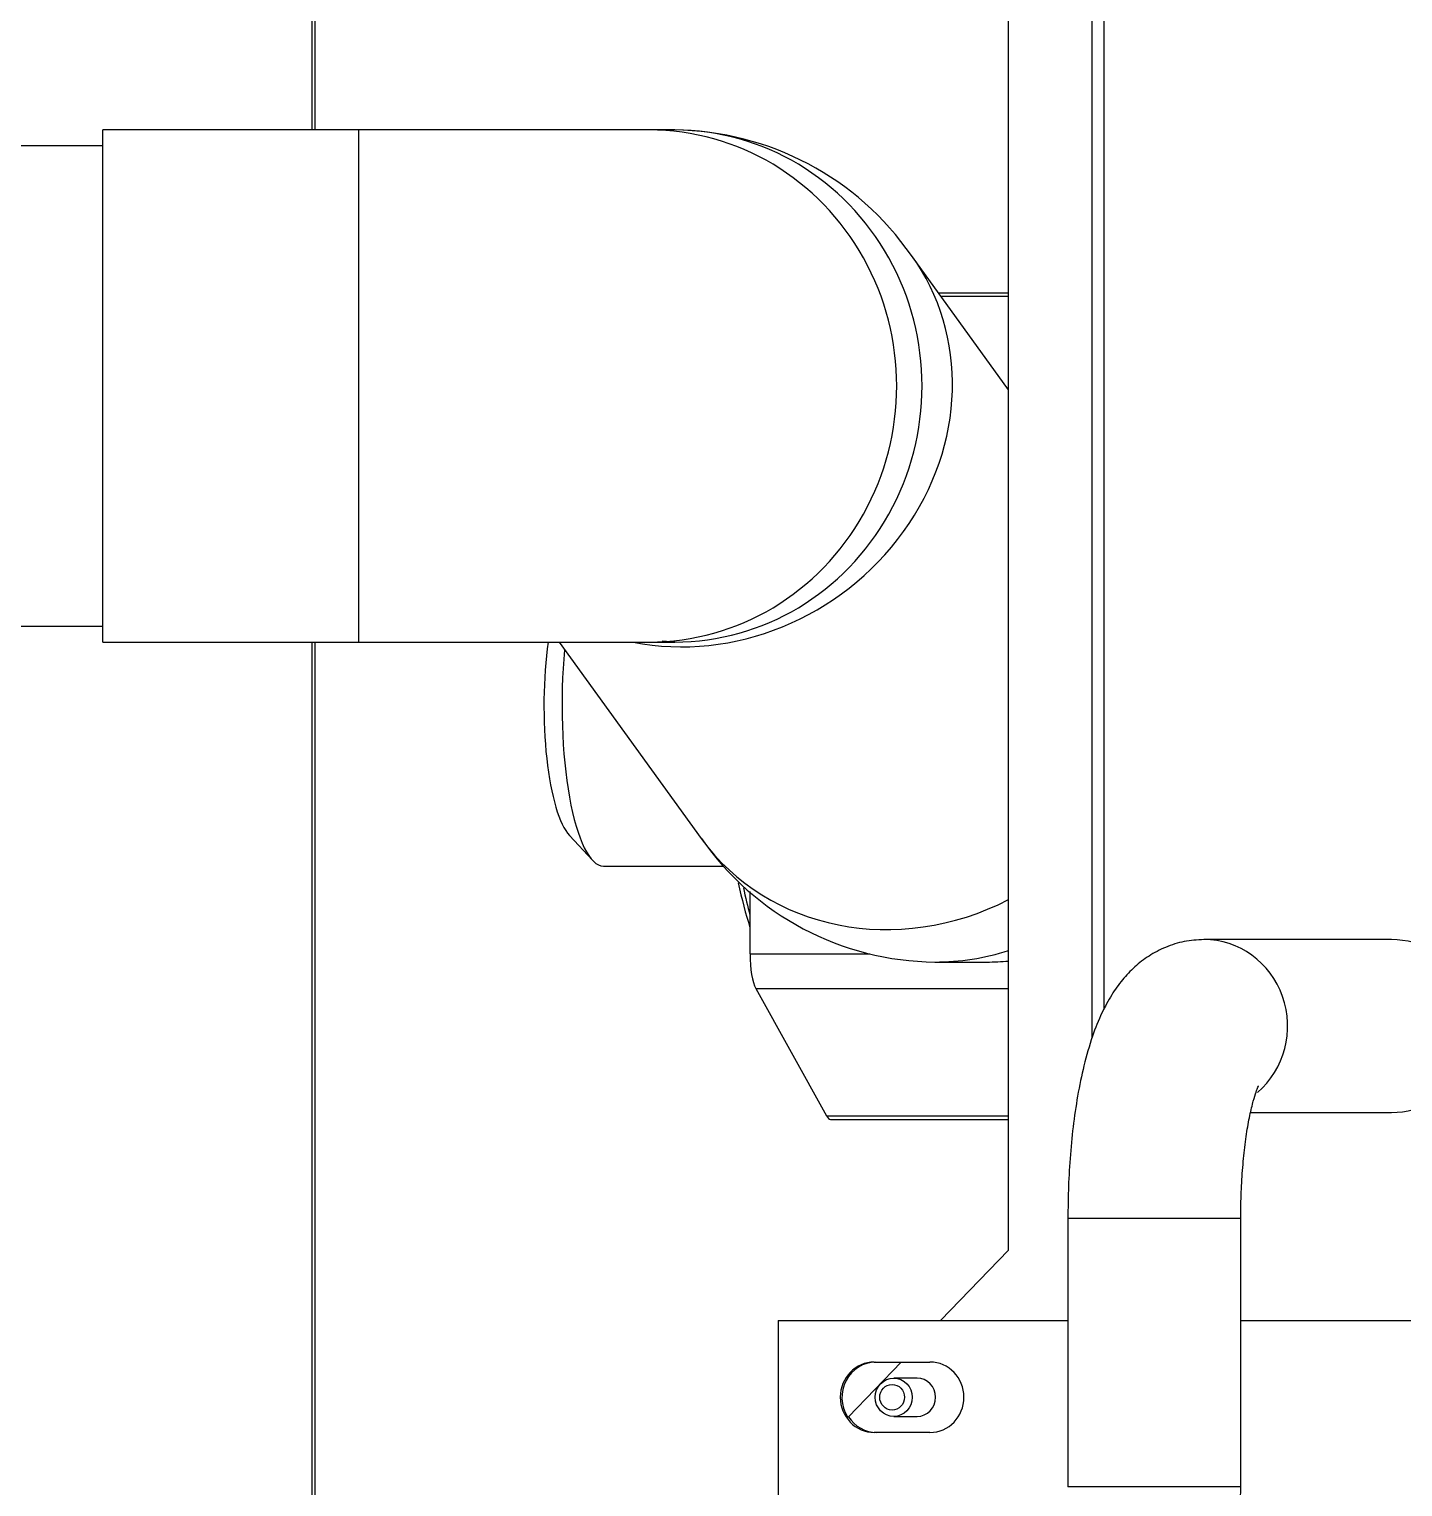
# Model space of a CAD drawing. Header units: millimetres. Extents: x 3795014 to 4300160, y 3869364 to 4016788.
# Drawn here: x 4226210.7 to 4226318, y 3924100.5 to 3924214.4 of the extents above; entities that cross this region are included whole.
import ezdxf

# ---------------------------------------------------------------- set-up
doc = ezdxf.new("R2010")
doc.units = ezdxf.units.MM
doc.layers.add('линия перехода', color=7, linetype='Continuous')
doc.layers.add('основная', color=7, linetype='Continuous', lineweight=50)

msp = doc.modelspace()

# ---------------------------------------------------------------- linework, layer by layer
at = {"layer": 'линия перехода', "color": 0, "linetype": 'Continuous', "lineweight": -3}
for p, q in [((4226293.68, 3924135.62), (4226293.68, 3924309.53)), ((4226294.6, 3924309.53), (4226294.6, 3924137.83)), ((4226236.42, 3924166.53), (4226236.42, 3924206.53)), ((4226281.88, 3924193.54), (4226287.16, 3924193.54)), ((4226266.96, 3924142.17), (4226276.34, 3924142.17)), ((4226267.41, 3924139.45), (4226287.16, 3924139.45)), ((4226272.93, 3924129.52), (4226287.16, 3924129.52)), ((4226291.79, 3924121.53), (4226305.29, 3924121.53)), ((4226305.29, 3924100.53), (4226291.79, 3924100.53))]:
    msp.add_line(p, q, dxfattribs=at)
for centre, major_axis, ratio, start_param, end_param in [((4226259.1, 3924186.53), (0, -20), 0.966011, 0, 3.141593), ((4226261.08, 3924186.53), (0, -20), 0.966011, 0, 3.141593), ((4226263.38, 3924184.99), (-16.2, -11.73), 0.909734, 0.698549, 3.142207), ((4226279.36, 3924162.9), (-16.2, -11.73), 0.909734, 0, 1.402318), ((4226302.43, 3924136.53), (0, -6.75), 0.965835, 0.694417, 3.144613), ((4226281.41, 3924161.53), (0, 20), 0.966011, 3.140682, 3.443969)]:
    msp.add_ellipse(centre, major_axis=major_axis, ratio=ratio, start_param=start_param, end_param=end_param, dxfattribs=at)
at = {"layer": 'основная', "color": 0, "linetype": 'Continuous', "lineweight": -3}
for p, q in [((4226287.16, 3924119.03), (4226287.16, 3924304.03)), ((4226232.76, 3924206.53), (4226232.76, 3924216.53)), ((4226233.01, 3924206.53), (4226233.01, 3924216.53)), ((4226216.42, 3924166.53), (4226216.42, 3924206.53)), ((4226236.42, 3924206.53), (4226216.42, 3924206.53)), ((4226259.1, 3924206.53), (4226236.42, 3924206.53)), ((4226261.08, 3924206.53), (4226259.1, 3924206.53)), ((4226216.42, 3924205.28), (4226198.83, 3924205.28)), ((4226287.16, 3924186.24), (4226279.58, 3924196.72)), ((4226281.67, 3924193.82), (4226287.16, 3924193.82)), ((4226198.83, 3924167.78), (4226216.42, 3924167.78)), ((4226216.42, 3924166.53), (4226236.42, 3924166.53)), ((4226232.76, 3924092.28), (4226232.76, 3924166.53)), ((4226233.01, 3924092.28), (4226233.01, 3924166.53)), ((4226236.42, 3924166.53), (4226259.1, 3924166.53)), ((4226252.05, 3924166.53), (4226263.16, 3924151.18)), ((4226259.1, 3924166.53), (4226261.08, 3924166.53)), ((4226261.08, 3924166.53), (4226260.11, 3924166.59)), ((4226252.86, 3924151.42), (4226254.65, 3924149.49)), ((4226255.52, 3924149.03), (4226264.9, 3924149.03)), ((4226266.96, 3924147.03), (4226266.96, 3924142.17)), ((4226317.07, 3924143.28), (4226302.43, 3924143.28)), ((4226281.41, 3924141.53), (4226285.46, 3924141.53)), ((4226267.41, 3924139.45), (4226272.93, 3924129.52)), ((4226273.26, 3924129.24), (4226287.16, 3924129.24)), ((4226306.06, 3924129.78), (4226317.07, 3924129.78)), ((4226291.79, 3924121.53), (4226291.79, 3924100.53)), ((4226305.29, 3924100.53), (4226305.29, 3924121.53)), ((4226281.85, 3924113.53), (4226287.16, 3924119.03)), ((4226269.16, 3924113.53), (4226291.79, 3924113.53)), ((4226269.16, 3924113.53), (4226269.16, 3924099.53)), ((4226305.29, 3924113.53), (4226655.5, 3924113.53)), ((4226278.78, 3924110.28), (4226274.65, 3924106.01)), ((4226276.67, 3924110.28), (4226281.02, 3924110.28)), ((4226280.01, 3924109.03), (4226278.19, 3924109.03)), ((4226274.59, 3924106.01), (4226274.65, 3924106.01)), ((4226278.19, 3924106.03), (4226280.01, 3924106.03)), ((4226281.02, 3924104.78), (4226276.67, 3924104.78))]:
    msp.add_line(p, q, dxfattribs=at)
for centre, radius, start, end in [((4226260.84, 3924183.75), 22.78, 34.6935, 89.4166), ((4226281.62, 3924164.01), 22.48, 214.8088, 269.4747), ((4226283.53, 3924100.53), 21.76, 271.2021, 359.9987)]:
    msp.add_arc(centre, radius, start, end, dxfattribs=at)
for centre, major_axis, ratio, start_param, end_param in [((4226253.59, 3924161.53), (0, 10.5), 0.259156, 1.074479, 2.869941), ((4226255.52, 3924161.53), (0, -12.5), 0.259156, 4.353203, 6.283185), ((4226270.49, 3924161.53), (0, -22), 0.259156, -0.892472, -0.66734), ((4226270.97, 3924161.53), (0, -22.5), 0.259156, -0.888192, -0.75868), ((4226317.07, 3924136.53), (0, -6.75), 0.965835, 0, 3.141593), ((4226267.74, 3924142.17), (0, 3), 0.259156, 1.570796, 2.70526), ((4226285.46, 3924161.53), (0, 20), 0.966011, 3.141593, 3.229841), ((4226273.26, 3924132.24), (0, 3), 0.259156, 2.70526, 3.141593), ((4226276.8, 3924107.53), (0, 2.75), 0.965835, 0, 2.155576), ((4226276.67, 3924107.53), (0, -2.75), 0.965835, 3.141593, 6.283185), ((4226281.02, 3924107.53), (0, 2.75), 0.965835, 3.141593, 6.283185), ((4226280.01, 3924107.53), (0, 1.5), 0.965835, 3.141593, 6.283185), ((4226276.87, 3924107.53), (0, -2.75), 0.965835, 5.297169, 6.283185)]:
    msp.add_ellipse(centre, major_axis=major_axis, ratio=ratio, start_param=start_param, end_param=end_param, dxfattribs=at)
for centre, major_axis in [((4226278.19, 3924107.53), (0, 1.5)), ((4226278.06, 3924107.53), (0, 1))]:
    msp.add_ellipse(centre, major_axis=major_axis, ratio=0.965835, dxfattribs=at)
for points, knots in [([(4226302.43, 3924143.28), (4226301.86, 3924143.25), (4226300.89, 3924143.19), (4226299.4, 3924142.72), (4226298.1, 3924142.03), (4226296.97, 3924141.16), (4226296, 3924140.12), (4226295.15, 3924138.92), (4226294.37, 3924137.47), (4226293.65, 3924135.66), (4226293.03, 3924133.51), (4226292.54, 3924131.13), (4226292.18, 3924128.69), (4226291.95, 3924126.23), (4226291.81, 3924123.79), (4226291.8, 3924122.33), (4226291.79, 3924121.53)], [0, 0, 0, 0, 0.05583, 0.111285, 0.165214, 0.219208, 0.275171, 0.335846, 0.405484, 0.489683, 0.586994, 0.678671, 0.764927, 0.848235, 0.929994, 1, 1, 1, 1]), ([(4226305.29, 3924121.53), (4226305.29, 3924121.91), (4226305.3, 3924122.86), (4226305.37, 3924124.56), (4226305.52, 3924126.41), (4226305.73, 3924128.11), (4226305.99, 3924129.56), (4226306.26, 3924130.66), (4226306.49, 3924131.4), (4226306.64, 3924131.77), (4226306.68, 3924131.85), (4226306.68, 3924131.85)], [0, 0, 0, 0, 0.0455643, 0.1325393, 0.2189419, 0.3039672, 0.386738, 0.4661604, 0.5318522, 0.5916544, 0.6386165, 0.6386165, 0.6386165, 0.6386165])]:
    msp.add_open_spline(points, degree=3, knots=knots, dxfattribs=at)

doc.saveas('drawing.dxf')
